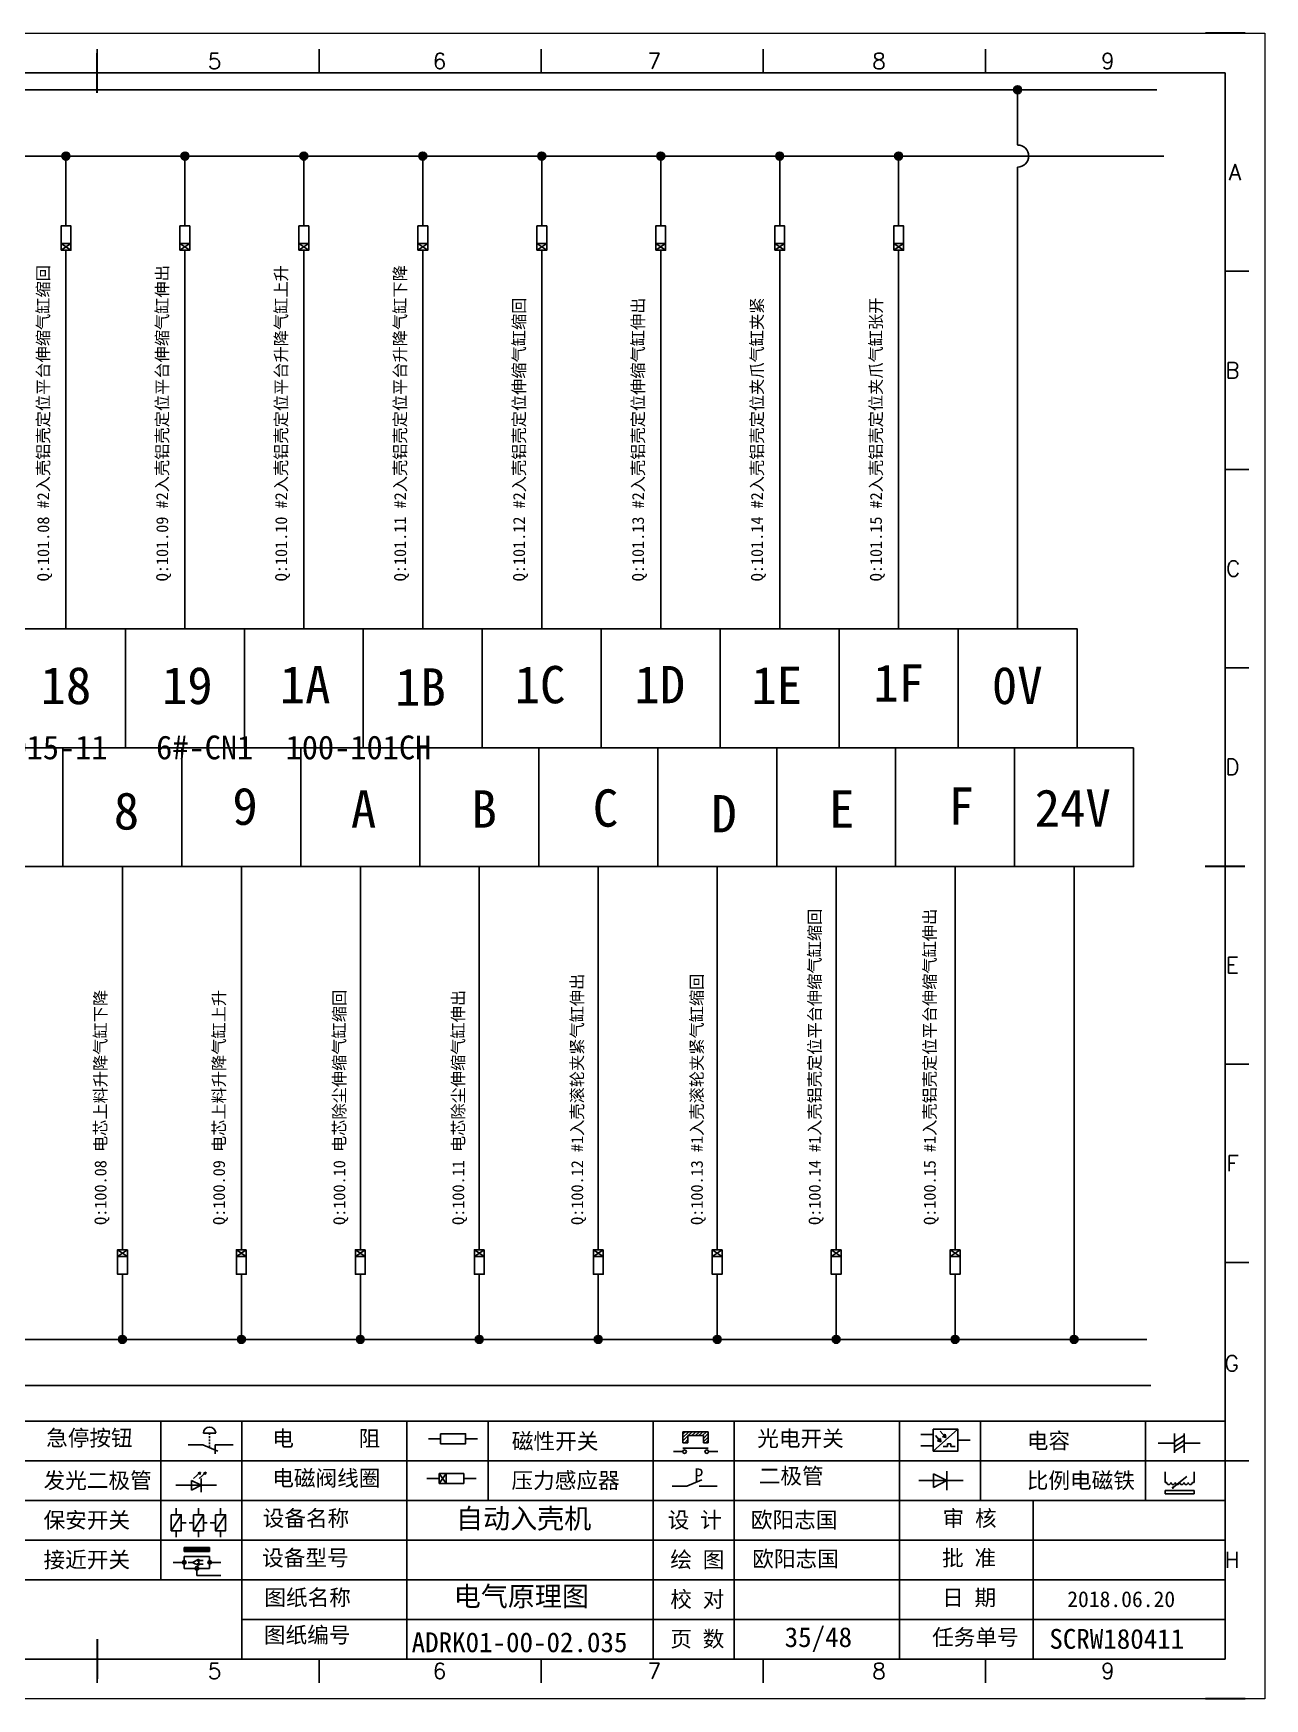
# Model space of a CAD drawing. Header units: millimetres. Extents: x 336 to 12810, y -1577 to 4105.
# Drawn here: x 6622.3 to 6777.6, y -956.1 to -746.1 of the extents above; entities that cross this region are included whole.
import ezdxf
from ezdxf.enums import TextEntityAlignment as Align

# ---------------------------------------------------------------- set-up
doc = ezdxf.new("R2010")
doc.units = ezdxf.units.MM
doc.layers.add('AE_BOR', color=1, linetype='Continuous')
doc.styles.get("Standard").update_dxf_attribs({"font": ''})
doc.styles.add('WD', font='romans.shx', dxfattribs={"width": 0.8, "bigfont": 'gbcbig.shx'})
doc.styles.add('汉字', font='')
doc.styles.get('Standard').set_extended_font_data('SimSun')
doc.styles.get('汉字').set_extended_font_data('新宋体')

# ---------------------------------------------------------------- blocks, each defined once
blk = doc.blocks.new('磁性开关')
at = {"linetype": 'ByBlock'}
h = blk.add_hatch(dxfattribs=at)
h.set_pattern_fill('ANSI31', color=256, scale=0.1, style=0)
h.paths.add_polyline_path([(-1910.88, -776.69), (-1910.88, -775.29), (-1907.69, -775.29), (-1907.69, -776.69), (-1908.31, -776.69), (-1908.31, -775.79), (-1910.25, -775.79), (-1910.25, -776.69)])
for p, q in [((-1910.88, -776.69), (-1910.88, -775.29)), ((-1910.88, -775.29), (-1907.69, -775.29)), ((-1910.88, -776.69), (-1910.25, -776.69)), ((-1910.25, -776.69), (-1910.25, -775.79)), ((-1910.25, -775.79), (-1908.31, -775.79)), ((-1908.31, -776.69), (-1908.31, -775.79)), ((-1908.31, -776.69), (-1907.69, -776.69)), ((-1907.69, -775.29), (-1907.69, -776.69)), ((-1910.91, -777.81), (-1912.09, -777.81)), ((-1910.88, -777.39), (-1907.69, -777.39)), ((-1907.66, -777.81), (-1906.48, -777.81))]:
    blk.add_line(p, q, dxfattribs=at)
for centre in [(-1910.68, -777.81), (-1907.88, -777.81)]:
    blk.add_circle(centre, 0.225, dxfattribs=at)
blk = doc.blocks.new('光电开关')
at = {"linetype": 'ByBlock'}
h = blk.add_hatch(dxfattribs=at)
h.set_pattern_fill('ANSI31', color=256, scale=0.01, style=0)
h.set_pattern_definition([(45, (0.172267, 0), (-0.0224506403, 0.0224506403), [])])
h.paths.add_polyline_path([(-1882.44, -776.34), (-1882.5, -775.91), (-1882.68, -776.07)])
h.paths.add_polyline_path([(-1882.86, -776.23), (-1882.44, -776.34), (-1882.68, -776.07)])
h.paths.add_polyline_path([(-1883.05, -776.88), (-1883.11, -776.45), (-1883.29, -776.61)])
h.paths.add_polyline_path([(-1883.47, -776.77), (-1883.05, -776.88), (-1883.29, -776.61)])
for p, q in [((-1884.01, -775.96), (-1885.56, -775.96)), ((-1880.91, -775.3), (-1884.01, -778.05)), ((-1883.75, -776.09), (-1883.05, -776.88)), ((-1883.11, -776.45), (-1883.47, -776.77)), ((-1883.05, -776.88), (-1883.47, -776.77)), ((-1883.14, -775.55), (-1882.44, -776.34)), ((-1883.05, -776.88), (-1883.11, -776.45)), ((-1882.5, -775.91), (-1882.86, -776.23)), ((-1882.44, -776.34), (-1882.86, -776.23)), ((-1882.44, -776.34), (-1882.5, -775.91)), ((-1879.37, -776.67), (-1880.91, -776.67)), ((-1884.01, -777.39), (-1885.56, -777.39)), ((-1882.78, -777.47), (-1882.23, -777.47)), ((-1882.23, -777.47), (-1882.23, -777.14)), ((-1882.23, -777.14), (-1881.78, -777.14)), ((-1881.78, -777.47), (-1881.78, -777.14)), ((-1881.23, -777.47), (-1881.78, -777.47))]:
    blk.add_line(p, q, dxfattribs=at)
blk.add_lwpolyline([(-1884.01, -775.3), (-1880.91, -775.3), (-1880.91, -778.05), (-1884.01, -778.05)], close=True, dxfattribs=at)
blk = doc.blocks.new('电磁阀线圈')
at = {"linetype": 'ByBlock'}
for p, q in [((-1854.61, -796.54), (-1856.17, -796.54)), ((-1854.61, -795.92), (-1853.75, -797.16)), ((-1853.75, -795.92), (-1854.61, -797.16)), ((-1853.75, -795.92), (-1853.75, -797.16)), ((-1851.53, -796.54), (-1849.97, -796.54))]:
    blk.add_line(p, q, dxfattribs=at)
blk.add_lwpolyline([(-1854.61, -795.92), (-1851.53, -795.92), (-1851.53, -797.16), (-1854.61, -797.16)], close=True, dxfattribs=at)
blk = doc.blocks.new('压力感应器')
at = {"linetype": 'ByBlock'}
for p, q in [((-1815.59, -777.73), (-1813.71, -776.93)), ((-1817.44, -777.73), (-1815.59, -777.73)), ((-1811.78, -777.73), (-1814.05, -777.73))]:
    blk.add_line(p, q, dxfattribs=at)
at = {"linetype": 'ByBlock', "insert": (-1814.65, -775.48), "char_height": 1.68, "width": 1.2242, "attachment_point": 1}
blk.add_mtext('{\\fNSimSun|b0|i0|c134|p49;P}', dxfattribs=at)
blk = doc.blocks.new('二极管')
at = {"linetype": 'ByBlock'}
for p, q in [((-1787.52, -776.77), (-1781.92, -776.77)), ((-1783.97, -776.77), (-1785.69, -775.9)), ((-1785.69, -775.9), (-1785.69, -777.65)), ((-1783.97, -776.77), (-1785.69, -777.65)), ((-1783.97, -777.99), (-1783.97, -775.56))]:
    blk.add_line(p, q, dxfattribs=at)
blk = doc.blocks.new('电容')
at = {"linetype": 'ByBlock'}
for p, q in [((-1756.08, -782.99), (-1756.08, -780.56)), ((-1754.86, -780.79), (-1756.08, -781.55)), ((-1754.86, -782.99), (-1754.86, -780.56)), ((-1756.08, -781.77), (-1758.13, -781.77)), ((-1754.86, -781.44), (-1756.08, -782.2)), ((-1754.86, -781.99), (-1756.08, -782.75)), ((-1754.86, -781.77), (-1752.81, -781.77))]:
    blk.add_line(p, q, dxfattribs=at)
blk = doc.blocks.new('发光二极管')
at = {"linetype": 'ByBlock'}
for p, q in [((-1755.78, -785.92), (-1754.89, -785.14)), ((-1754.89, -785.14), (-1755.2, -785.22)), ((-1755.2, -785.22), (-1755.01, -785.43)), ((-1755.08, -785.92), (-1754.18, -785.14)), ((-1754.89, -785.14), (-1755.01, -785.43)), ((-1754.18, -785.14), (-1754.49, -785.22)), ((-1754.49, -785.22), (-1754.31, -785.43)), ((-1754.18, -785.14), (-1754.31, -785.43)), ((-1758.01, -786.77), (-1752.89, -786.77)), ((-1754.84, -786.77), (-1756.04, -786.16)), ((-1756.04, -786.16), (-1756.04, -787.39)), ((-1754.84, -786.77), (-1756.04, -787.39)), ((-1754.84, -787.63), (-1754.84, -785.92))]:
    blk.add_line(p, q, dxfattribs=at)
blk = doc.blocks.new('比例电磁阀')
at = {"linetype": 'ByBlock'}
for p, q in [((-1757.26, -775.38), (-1757.26, -776.71)), ((-1757.26, -776.71), (-1757.05, -776.71)), ((-1754.5, -775.98), (-1756.35, -777.44)), ((-1753.58, -776.71), (-1753.8, -776.71)), ((-1753.58, -775.38), (-1753.58, -776.71)), ((-1753.6, -777.73), (-1757.25, -777.73)), ((-1757.25, -778.13), (-1757.25, -777.73)), ((-1753.6, -778.13), (-1757.25, -778.13)), ((-1756.35, -777.44), (-1756.25, -777.25)), ((-1756.35, -777.44), (-1756.15, -777.38)), ((-1756.15, -777.38), (-1756.25, -777.25)), ((-1753.6, -777.73), (-1753.6, -778.13))]:
    blk.add_line(p, q, dxfattribs=at)
for centre in [(-1756.78, -776.71), (-1756.24, -776.71), (-1755.7, -776.71), (-1755.15, -776.71), (-1754.61, -776.71), (-1754.07, -776.71)]:
    blk.add_arc(centre, 0.271, 180, 0, dxfattribs=at)
blk = doc.blocks.new('保安开关')
at = {"linetype": 'ByBlock'}
for p, q in [((-1757.33, -790.79), (-1758.6, -792.81)), ((-1757.96, -790.79), (-1757.96, -789.97)), ((-1754.54, -790.79), (-1755.81, -792.81)), ((-1755.17, -790.79), (-1755.17, -789.97)), ((-1751.75, -790.79), (-1753.02, -792.81)), ((-1752.39, -790.79), (-1752.39, -789.97)), ((-1757.96, -792.81), (-1757.96, -793.62)), ((-1757.33, -791.8), (-1756.72, -791.8)), ((-1756.35, -791.8), (-1755.89, -791.8)), ((-1755.17, -792.81), (-1755.17, -793.62)), ((-1754.52, -791.8), (-1754.06, -791.8)), ((-1753.69, -791.8), (-1753.08, -791.8)), ((-1752.39, -792.81), (-1752.39, -793.62))]:
    blk.add_line(p, q, dxfattribs=at)
for points in [[(-1758.6, -790.79), (-1757.33, -790.79), (-1757.33, -792.81), (-1758.6, -792.81)], [(-1755.81, -790.79), (-1754.54, -790.79), (-1754.54, -792.81), (-1755.81, -792.81)], [(-1753.02, -790.79), (-1751.75, -790.79), (-1751.75, -792.81), (-1753.02, -792.81)]]:
    blk.add_lwpolyline(points, close=True, dxfattribs=at)
blk = doc.blocks.new('接近开关')
at = {"linetype": 'ByBlock'}
h = blk.add_hatch(dxfattribs=at)
h.set_pattern_fill('ANSI31', color=256, scale=0.01, style=0)
h.set_pattern_definition([(45, (-89.131516, -30.795668), (-0.0224506403, 0.0224506403), [])])
h.paths.add_polyline_path([(-1516.96, -1123.35), (-1516.96, -1122.85), (-1513.76, -1122.85), (-1513.76, -1123.35)])
for p, q in [((-1516.96, -1123.35), (-1516.96, -1122.85)), ((-1516.96, -1122.85), (-1513.76, -1122.85)), ((-1516.96, -1123.35), (-1513.76, -1123.35)), ((-1513.76, -1122.85), (-1513.76, -1123.35)), ((-1517.18, -1124.71), (-1518.36, -1124.71)), ((-1516.96, -1123.95), (-1513.76, -1123.95)), ((-1516.96, -1123.95), (-1516.96, -1125.47)), ((-1516.96, -1125.47), (-1513.76, -1125.47)), ((-1515.91, -1124.71), (-1516.45, -1124.71)), ((-1515.11, -1124.31), (-1515.91, -1124.71)), ((-1515.11, -1125.11), (-1515.91, -1124.71)), ((-1515.33, -1124.53), (-1515.17, -1124.53)), ((-1515.33, -1124.88), (-1515.17, -1124.88)), ((-1515.25, -1124.45), (-1515.25, -1124.61)), ((-1515.11, -1124.31), (-1515.11, -1125.11)), ((-1515.11, -1124.48), (-1514.58, -1124.48)), ((-1515.11, -1124.94), (-1514.58, -1124.94)), ((-1513.76, -1123.95), (-1513.76, -1125.47)), ((-1513.54, -1124.71), (-1512.36, -1124.71)), ((-1515.36, -1125.69), (-1515.36, -1126.36)), ((-1515.36, -1126.36), (-1512.36, -1126.36))]:
    blk.add_line(p, q, dxfattribs=at)
for centre in [(-1516.96, -1124.71), (-1515.36, -1125.47), (-1513.76, -1124.71)]:
    blk.add_circle(centre, 0.225, dxfattribs=at)
blk = doc.blocks.new('电阻')
at = {"linetype": 'ByBlock'}
for p, q in [((-3.09, 0), (-1.57, 0)), ((1.57, 0), (3.09, 0))]:
    blk.add_line(p, q, dxfattribs=at)
blk.add_lwpolyline([(-1.57, 0.63), (1.57, 0.63), (1.57, -0.63), (-1.57, -0.63)], close=True, dxfattribs=at)
blk = doc.blocks.new('急停按钮')
at = {"linetype": 'ByBlock'}
for p, q in [((-1.86, 0), (0, 0)), ((0, 0), (1.88, -0.81)), ((0.06, 1.45), (1.61, 1.45)), ((0.83, 1.45), (0.83, 1.24)), ((0.83, 1.07), (0.83, 0.85)), ((0.83, 0.68), (0.83, 0.47)), ((0.83, 0.29), (0.83, 0.08)), ((3.81, 0), (1.54, 0)), ((1.54, 0), (1.54, -1.15)), ((0.83, -0.09), (0.83, -0.24))]:
    blk.add_line(p, q, dxfattribs=at)
blk.add_arc((0.83, 1.45), 0.774, 0, 180)
blk = doc.blocks.new('电控横A4')
for p, q in [((292, -5), (5, -5)), ((292, -205), (292, -5)), ((10.03, -205), (289.53, -205)), ((130.8, -205), (190.75, -205)), ((190.75, -205), (259.54, -205))]:
    blk.add_line(p, q)
at = {"linetype": 'ByBlock'}
for p, q in [((292, -175), (5, -175)), ((292, -180), (5, -180)), ((292, -185), (5, -185)), ((292, -190), (5, -190)), ((292, -195), (5, -195)), ((292, -200), (168.03, -200))]:
    blk.add_line(p, q, dxfattribs=at)
at = {"color": 0, "lineweight": -2}
for p, q in [((157.79, -175), (157.79, -195)), ((168.03, -175), (168.03, -204.92)), ((188.84, -175), (188.84, -185)), ((199.08, -175), (199.08, -185)), ((219.89, -175), (219.89, -185)), ((230.12, -175), (230.12, -185)), ((250.93, -175), (250.93, -185)), ((261.17, -175), (261.17, -185)), ((281.98, -175), (281.98, -185)), ((188.84, -185), (188.84, -204.92)), ((219.89, -185), (219.89, -205)), ((230.12, -185), (230.12, -205)), ((250.93, -185), (250.93, -205)), ((267.79, -185), (267.79, -205))]:
    blk.add_line(p, q, dxfattribs=at)
at = {"color": 0, "ltscale": 2}
for p, q in [((292, -205), (292, -183.55)), ((259.54, -205), (289.53, -205)), ((259.54, -205), (292, -205))]:
    blk.add_line(p, q, dxfattribs=at)
at = {"layer": 'AE_BOR', "color": 1, "lineweight": 15}
for p, q in [((0, 0), (297, 0)), ((297, 0), (297, -210)), ((297, -210), (0, -210))]:
    blk.add_line(p, q, dxfattribs=at)
at = {"layer": 'AE_BOR'}
for p, q in [((149.78, -5), (149.78, -2)), ((177.78, -5), (177.78, -2)), ((205.78, -5), (205.78, -2)), ((233.78, -5), (233.78, -2)), ((261.78, -5), (261.78, -2)), ((292, -30), (295, -30)), ((292, -55), (295, -55)), ((292, -80), (295, -80)), ((292, -130), (295, -130)), ((292, -155), (295, -155)), ((292, -180), (295, -180)), ((149.78, -205), (149.78, -208)), ((177.78, -205), (177.78, -208)), ((205.78, -205), (205.78, -208)), ((233.78, -205), (233.78, -208)), ((261.78, -205), (261.78, -208))]:
    blk.add_line(p, q, dxfattribs=at)
at = {"layer": 'AE_BOR', "lineweight": 30}
for p, q in [((294.53, 0), (289.53, 0)), ((294.53, -210), (289.53, -210))]:
    blk.add_line(p, q, dxfattribs=at)
at = {"layer": 'AE_BOR', "color": 2, "lineweight": 30}
for p, q in [((149.78, -7.5), (149.78, -2.5)), ((289.5, -105), (294.5, -105)), ((149.78, -202.5), (149.78, -207.5)), ((149.78, -205), (149.78, -207.5))]:
    blk.add_line(p, q, dxfattribs=at)
for name, p in [('急停按钮', (163.12, -177.98)), ('电阻', (194.66, -177.22))]:
    blk.add_blockref(name, p)
at = {"linetype": 'ByBlock'}
for name, p in [('磁性开关', (2134.53, 598.96)), ('光电开关', (2139.22, 599.27)), ('电容', (2041.69, 603.98)), ('发光二极管', (1917.72, 603.69)), ('电磁阀线圈', (2047.53, 614.3)), ('压力感应器', (2039.72, 594.52)), ('二极管', (2040.91, 594.27)), ('比例电磁阀', (2041.69, 593.98)), ('保安开关', (1917.72, 603.98)), ('接近开关', (1677.72, 931.9))]:
    blk.add_blockref(name, p, dxfattribs=at)
at = {"char_height": 2, "attachment_point": 1, "style": '汉字'}
for s, insert in [('{\\fKaiTi_GB2312|b0|i0|c134|p49;急停按钮}', (143.35, -176.12)), ('{\\fKaiTi_GB2312|b0|i0|c134|p49;电      阻}', (171.86, -176.19)), ('{\\fKaiTi_GB2312|b0|i0|c134|p49;磁性开关}', (202.07, -176.53)), ('{\\fKaiTi_GB2312|b0|i0|c134|p49;光电开关}', (233.02, -176.19)), ('{\\fKaiTi_GB2312|b0|i0|c134|p49;电容}', (267, -176.48)), ('{\\fKaiTi_GB2312|b0|i0|c134|p49;发光二极管}', (143.02, -181.48)), ('{\\fKaiTi_GB2312|b0|i0|c134|p49;电磁阀线圈}', (171.86, -181.19)), ('{\\fKaiTi_GB2312|b0|i0|c134|p49;压力感应器}', (202.02, -181.47)), ('{\\fKaiTi_GB2312|b0|i0|c134|p49;二极管}', (233.2, -180.91)), ('{\\fKaiTi_GB2312|b0|i0|c134|p49;比例电磁铁}', (267, -181.48)), ('{\\fKaiTi_GB2312|b0|i0|c134|p49;保安开关}', (143.02, -186.48)), ('设备名称', (170.65, -186.24)), ('{\\fKaiTi_GB2312|b0|i0|c134|p0;设 计}', (221.72, -186.46)), ('{\\fKaiTi_GB2312|b0|i0|c134|p0;审 核}', (256.39, -186.25)), ('设备型号', (170.58, -191.24)), ('{\\fKaiTi_GB2312|b0|i0|c134|p0;批 准}', (256.32, -191.25)), ('{\\fKaiTi_GB2312|b0|i0|c134|p49;接近开关}', (143.02, -191.48)), ('{\\fKaiTi_GB2312|b0|i0|c134|p0;绘 图}', (222.05, -191.46)), ('图纸名称', (170.86, -196.24)), ('{\\fKaiTi_GB2312|b0|i0|c134|p0;校 对}', (222.05, -196.46)), ('{\\fKaiTi_GB2312|b0|i0|c134|p0;日 期}', (256.32, -196.25)), ('图纸编号', (170.81, -200.96)), ('{\\fKaiTi_GB2312|b0|i0|c134|p0;页 数}', (222.05, -201.46)), ('任务单号', (255.06, -201.25))]:
    blk.add_mtext(s, dxfattribs=dict(at, insert=insert))
at = {"insert": (272.1, -196.45), "char_height": 2, "width": 60.2542, "attachment_point": 1}
blk.add_mtext('{\\fKaiTi_GB2312|b0|i0|c134|p49;2018.06.20}', dxfattribs=at)
at = {"layer": 'AE_BOR', "style": 'WD'}
for s, p in [('5', (164.59, -4.5)), ('6', (192.94, -4.5)), ('7', (220.04, -4.5)), ('8', (248.37, -4.5)), ('9', (277.23, -4.5)), ('5', (164.59, -207.5)), ('6', (192.94, -207.5)), ('7', (220.04, -207.5)), ('8', (248.37, -207.5)), ('9', (277.23, -207.5))]:
    blk.add_text(s, height=2, dxfattribs=at).set_placement(p, align=Align.CENTER)
for s, p in [('A', (294.03, -17.5)), ('B', (293.84, -42.5)), ('C', (293.93, -67.5)), ('D', (293.84, -92.5)), ('E', (293.74, -117.5)), ('F', (293.74, -142.5)), ('F', (293.74, -142.5)), ('G', (293.74, -167.72)), ('H', (293.84, -192.5))]:
    blk.add_text(s, height=2, dxfattribs=at).set_placement(p, align=Align.MIDDLE_RIGHT)

msp = doc.modelspace()

# ---------------------------------------------------------------- hatches: boundary and pattern name
at = {"lineweight": -2}
h = msp.add_hatch(color=0, dxfattribs=at)
edge = h.paths.add_edge_path()
edge.add_arc((6746.397, -753.239), 0.5, 0, 360)
h = msp.add_hatch(color=0, dxfattribs=at)
edge = h.paths.add_edge_path()
edge.add_arc((6626.397, -761.603), 0.5, 0, 360)
h = msp.add_hatch(color=0, dxfattribs=at)
edge = h.paths.add_edge_path()
edge.add_arc((6641.397, -761.603), 0.5, 0, 360)
h = msp.add_hatch(color=0, dxfattribs=at)
edge = h.paths.add_edge_path()
edge.add_arc((6656.397, -761.603), 0.5, 0, 360)
h = msp.add_hatch(color=0, dxfattribs=at)
edge = h.paths.add_edge_path()
edge.add_arc((6671.397, -761.603), 0.5, 0, 360)
h = msp.add_hatch(color=0, dxfattribs=at)
edge = h.paths.add_edge_path()
edge.add_arc((6686.397, -761.603), 0.5, 0, 360)
h = msp.add_hatch(color=0, dxfattribs=at)
edge = h.paths.add_edge_path()
edge.add_arc((6701.397, -761.603), 0.5, 0, 360)
h = msp.add_hatch(color=0, dxfattribs=at)
edge = h.paths.add_edge_path()
edge.add_arc((6716.397, -761.603), 0.5, 0, 360)
h = msp.add_hatch(color=0, dxfattribs=at)
edge = h.paths.add_edge_path()
edge.add_arc((6731.397, -761.603), 0.5, 0, 360)
h = msp.add_hatch(color=0, dxfattribs=at)
edge = h.paths.add_edge_path()
edge.add_arc((6633.522, -910.814), 0.5, 0, 360)
h = msp.add_hatch(color=0, dxfattribs=at)
edge = h.paths.add_edge_path()
edge.add_arc((6648.522, -910.814), 0.5, 0, 360)
h = msp.add_hatch(color=0, dxfattribs=at)
edge = h.paths.add_edge_path()
edge.add_arc((6663.522, -910.814), 0.5, 0, 360)
h = msp.add_hatch(color=0, dxfattribs=at)
edge = h.paths.add_edge_path()
edge.add_arc((6678.522, -910.814), 0.5, 0, 360)
h = msp.add_hatch(color=0, dxfattribs=at)
edge = h.paths.add_edge_path()
edge.add_arc((6693.522, -910.814), 0.5, 0, 360)
h = msp.add_hatch(color=0, dxfattribs=at)
edge = h.paths.add_edge_path()
edge.add_arc((6708.522, -910.814), 0.5, 0, 360)
h = msp.add_hatch(color=0, dxfattribs=at)
edge = h.paths.add_edge_path()
edge.add_arc((6723.522, -910.814), 0.5, 0, 360)
h = msp.add_hatch(color=0, dxfattribs=at)
edge = h.paths.add_edge_path()
edge.add_arc((6738.522, -910.814), 0.5, 0, 360)
h = msp.add_hatch(color=0, dxfattribs=at)
edge = h.paths.add_edge_path()
edge.add_arc((6753.522, -910.814), 0.5, 0, 360)

# ---------------------------------------------------------------- linework, layer by layer
at = {"color": 0, "lineweight": -2}
for p, q in [((6497.184, -753.239), (6763.937, -753.239)), ((6746.397, -753.239), (6746.397, -760.208)), ((6498.068, -761.603), (6764.821, -761.603)), ((6626.397, -768.846), (6626.397, -761.603)), ((6641.397, -768.846), (6641.397, -761.603)), ((6656.397, -768.846), (6656.397, -761.603)), ((6671.397, -768.846), (6671.397, -761.603)), ((6686.397, -768.846), (6686.397, -761.603)), ((6701.397, -768.846), (6701.397, -761.603)), ((6716.397, -768.846), (6716.397, -761.603)), ((6731.397, -768.846), (6731.397, -761.603)), ((6746.397, -762.997), (6746.397, -821.208)), ((6626.397, -774.458), (6626.397, -821.208)), ((6641.397, -774.458), (6641.397, -821.208)), ((6656.397, -774.458), (6656.397, -821.208)), ((6671.397, -774.458), (6671.397, -821.208)), ((6686.397, -774.458), (6686.397, -821.208)), ((6701.397, -774.458), (6701.397, -821.208)), ((6716.397, -774.175), (6716.397, -821.208)), ((6731.397, -774.175), (6731.397, -821.208)), ((6738.897, -821.208), (6738.897, -836.208)), ((6498.897, -836.208), (6761.022, -836.208)), ((6626.022, -851.208), (6626.022, -836.208)), ((6641.022, -851.208), (6641.022, -836.208)), ((6656.022, -851.208), (6656.022, -836.208)), ((6671.022, -851.208), (6671.022, -836.208)), ((6686.022, -851.208), (6686.022, -836.208)), ((6701.022, -851.208), (6701.022, -836.208)), ((6716.022, -851.208), (6716.022, -836.208)), ((6731.022, -851.208), (6731.022, -836.208)), ((6746.022, -851.208), (6746.022, -836.208)), ((6746.022, -836.208), (6746.022, -836.208)), ((6633.522, -851.208), (6633.522, -897.959)), ((6648.522, -851.208), (6648.522, -897.959)), ((6663.522, -851.208), (6663.522, -897.959)), ((6678.522, -851.208), (6678.522, -897.959)), ((6693.522, -851.208), (6693.522, -897.959)), ((6708.522, -851.208), (6708.522, -897.959)), ((6723.522, -851.208), (6723.522, -897.959)), ((6738.522, -851.208), (6738.522, -897.959)), ((6753.522, -851.208), (6753.522, -910.814)), ((6633.522, -904.154), (6633.522, -910.814)), ((6663.522, -904.154), (6663.522, -910.814)), ((6693.522, -904.154), (6693.522, -910.814)), ((6708.522, -904.154), (6708.522, -910.814)), ((6723.522, -904.154), (6723.522, -910.814)), ((6738.522, -904.154), (6738.522, -910.814)), ((6496.7, -910.814), (6762.69, -910.814)), ((6496.463, -916.631), (6763.216, -916.631))]:
    msp.add_line(p, q, dxfattribs=at)
for p, q in [((6648.522, -903.571), (6648.522, -910.814)), ((6678.522, -903.571), (6678.522, -910.814))]:
    msp.add_line(p, q)
for points in [[(6618.897, -821.208), (6633.897, -821.208)], [(6633.897, -836.208), (6633.897, -821.208)], [(6633.897, -821.208), (6648.897, -821.208)], [(6648.897, -836.208), (6648.897, -821.208)], [(6648.897, -821.208), (6663.897, -821.208)], [(6663.897, -836.208), (6663.897, -821.208)], [(6663.897, -821.208), (6678.897, -821.208)], [(6678.897, -836.208), (6678.897, -821.208)], [(6678.897, -821.208), (6693.897, -821.208)], [(6693.897, -836.208), (6693.897, -821.208)], [(6693.897, -821.208), (6708.897, -821.208)], [(6708.897, -821.208), (6723.897, -821.208)], [(6708.897, -836.208), (6708.897, -821.208)], [(6723.897, -836.208), (6723.897, -821.208)], [(6723.897, -821.208), (6738.897, -821.208)], [(6738.897, -821.208), (6753.897, -821.208), (6753.897, -836.208)], [(6761.022, -836.208), (6761.022, -851.208), (6746.022, -851.208)], [(6626.022, -851.208), (6611.022, -851.208)], [(6641.022, -851.208), (6626.022, -851.208)], [(6656.022, -851.208), (6641.022, -851.208)], [(6671.022, -851.208), (6656.022, -851.208)], [(6686.022, -851.208), (6671.022, -851.208)], [(6701.022, -851.208), (6686.022, -851.208)], [(6716.022, -851.208), (6701.022, -851.208)], [(6731.022, -851.208), (6716.022, -851.208)], [(6746.022, -851.208), (6731.022, -851.208)]]:
    msp.add_lwpolyline(points, dxfattribs=at)
for centre in [(6746.397, -753.239), (6626.397, -761.603), (6641.397, -761.603), (6656.397, -761.603), (6671.397, -761.603), (6686.397, -761.603), (6701.397, -761.603), (6716.397, -761.603), (6731.397, -761.603), (6633.522, -910.814), (6648.522, -910.814), (6663.522, -910.814), (6678.522, -910.814), (6693.522, -910.814), (6708.522, -910.814), (6723.522, -910.814), (6738.522, -910.814), (6753.522, -910.814)]:
    msp.add_circle(centre, 0.5, dxfattribs=at)
at = {"color": 0, "ltscale": 2}
msp.add_arc((6746.397, -761.603), 1.394, 270, 90, dxfattribs=at)

# ---------------------------------------------------------------- block references
msp.add_blockref('电控横A4', (6480.556, -746.125))
at = {"linetype": 'ByBlock'}
for p, rotation in [((5829.858, 1081.128), 90), ((5844.858, 1081.128), 90), ((5859.858, 1081.128), 90), ((5874.858, 1081.128), 90), ((5889.858, 1081.128), 90), ((5904.858, 1081.128), 90), ((5919.858, 1081.128), 90), ((5934.858, 1081.128), 90), ((7430.061, -2754.129), 270), ((7445.061, -2754.129), 270), ((7460.061, -2754.129), 270), ((7475.061, -2754.129), 270), ((7490.061, -2754.129), 270), ((7505.061, -2754.129), 270), ((7520.061, -2754.129), 270), ((7535.061, -2754.129), 270)]:
    msp.add_blockref('电磁阀线圈', p, dxfattribs=dict(at, rotation=rotation))

# ---------------------------------------------------------------- texts
msp.add_text('35/48', height=2.5).set_placement((6717.023, -949.613))
at = {"color": 0, "lineweight": -2, "char_height": 1.5, "width": 71.79445, "attachment_point": 1, "rotation": 90}
for s, insert in [('{\\C256;Q:101.08 #2入壳铝壳定位平台伸缩气缸缩回}', (6622.784, -815.223)), ('{\\C256;Q:101.09 #2入壳铝壳定位平台伸缩气缸伸出}', (6637.784, -815.223)), ('{\\C256;Q:101.10 #2入壳铝壳定位平台升降气缸上升}', (6652.784, -815.223)), ('{\\C256;Q:101.11 #2入壳铝壳定位平台升降气缸下降}', (6667.784, -815.223)), ('{\\C256;Q:101.12 #2入壳铝壳定位伸缩气缸缩回}', (6682.784, -815.223)), ('{\\C256;Q:101.13 #2入壳铝壳定位伸缩气缸伸出}', (6697.784, -815.223)), ('{\\C256;Q:101.14 #2入壳铝壳定位夹爪气缸夹紧}', (6712.784, -815.223)), ('{\\C256;Q:101.15 #2入壳铝壳定位夹爪气缸张开}', (6727.784, -815.223)), ('{\\C256;Q:100.14 #1入壳铝壳定位平台伸缩气缸缩回}', (6720.06, -896.382)), ('{\\C256;Q:100.15 #1入壳铝壳定位平台伸缩气缸伸出}', (6734.571, -896.382)), ('{\\C256;Q:100.12 #1入壳滚轮夹紧气缸伸出}', (6690.112, -896.382)), ('{\\C256;Q:100.13 #1入壳滚轮夹紧气缸缩回}', (6705.203, -896.382)), ('{\\C256;Q:100.08 电芯上料升降气缸下降}', (6630.006, -896.382)), ('{\\C256;Q:100.09 电芯上料升降气缸上升}', (6644.948, -896.382)), ('{\\C256;Q:100.10 电芯除尘伸缩气缸缩回}', (6660.12, -896.382)), ('{\\C256;Q:100.11 电芯除尘伸缩气缸伸出}', (6675.116, -896.382))]:
    msp.add_mtext(s, dxfattribs=dict(at, insert=insert))
at = {"color": 0, "lineweight": -2, "attachment_point": 1}
for s, insert, char_height, width in [('18', (6623.197, -826.008), 4.7064, 7.20347), ('19', (6638.5, -826.002), 4.7064, 7.20347), ('1A', (6653.357, -825.898), 4.7064, 7.20347), ('1B', (6667.905, -826.208), 4.7064, 7.20347), ('1C', (6682.969, -825.898), 4.7064, 7.20347), ('1D', (6698.068, -825.897), 4.7064, 7.20347), ('1E', (6712.823, -826), 4.7064, 7.20347), ('1F', (6728.196, -825.691), 4.7064, 7.20347), ('0V', (6743.157, -826), 4.7064, 7.20347), ('OD261-DO15-11   6#-CN1  100-101CH               ', (6605.117, -834.672), 3, 70.64042), ('8', (6632.429, -841.826), 4.706, 7.20347), ('9', (6647.388, -841.229), 4.706, 7.20347), ('A', (6662.331, -841.587), 4.706, 7.20347), ('B', (6677.537, -841.582), 4.706, 7.20347), ('C', (6692.837, -841.463), 4.706, 7.20347), ('E', (6722.63, -841.58), 4.706, 7.20347), ('F', (6737.692, -841.222), 4.706, 7.20347), ('24V', (6748.548, -841.461), 4.7064, 7.20347), ('D', (6707.78, -842.179), 4.706, 7.20347)]:
    msp.add_mtext(s, dxfattribs=dict(at, insert=insert, char_height=char_height, width=width))
at = {"attachment_point": 1}
for s, width, insert, char_height in [('自动入壳机', 22.80454, (6675.585, -932.152), 2.5), ('欧阳志国', 22.80454, (6712.767, -932.573), 2), ('欧阳志国', 22.80454, (6712.939, -937.489), 2), ('电气原理图', 22.80454, (6675.3, -941.961), 2.5), ('ADRK01-00-02.035', 32.99572, (6669.99, -947.762), 2.5), ('SCRW180411', 32.99572, (6750.4, -947.331), 2.5)]:
    msp.add_mtext_dynamic_manual_height_columns(s, width=width, gutter_width=12.5, heights=[0], dxfattribs=dict(at, insert=insert, char_height=char_height))

doc.saveas('drawing.dxf')
